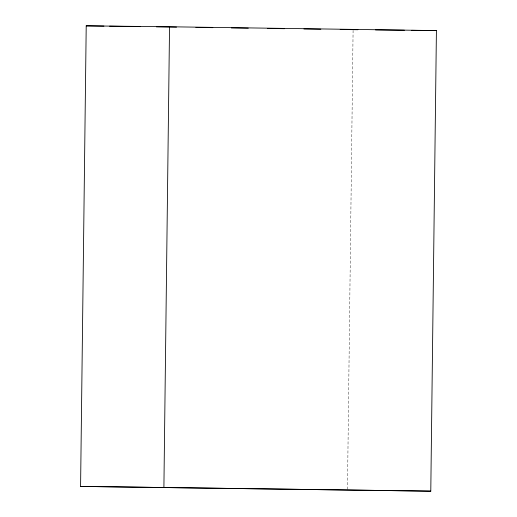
<?xml version="1.0" encoding="UTF-8"?>
<svg xmlns="http://www.w3.org/2000/svg" width="517" height="517" viewBox="0 0 517 517"><rect width="100%" height="100%" fill="white"/><g stroke="black" fill="none" stroke-linecap="round" stroke-linejoin="round"><path stroke-width="0.39" stroke-dasharray="2.58 1.94" d="M347.476 489.425L353.092 30.484"/><path stroke-width="0.78" d="M80.581 486.407L86.216 25.85L169.537 26.768L436.419 30.593L430.784 491.15L80.581 486.407L430.784 491.15M163.902 487.324L169.537 26.768M357.906 29.727L340.199 29.488M375.529 29.921L404.378 30.238M411.584 30.322L436.419 30.593M86.216 25.85L103.949 26.102M109.598 26.186L140.236 26.626M156.36 26.858L176.517 27.142M195.872 27.42L212.804 27.666M231.345 27.931L248.283 28.177M267.632 28.448L284.563 28.694M303.912 28.971L320.844 29.217"/></g></svg>
